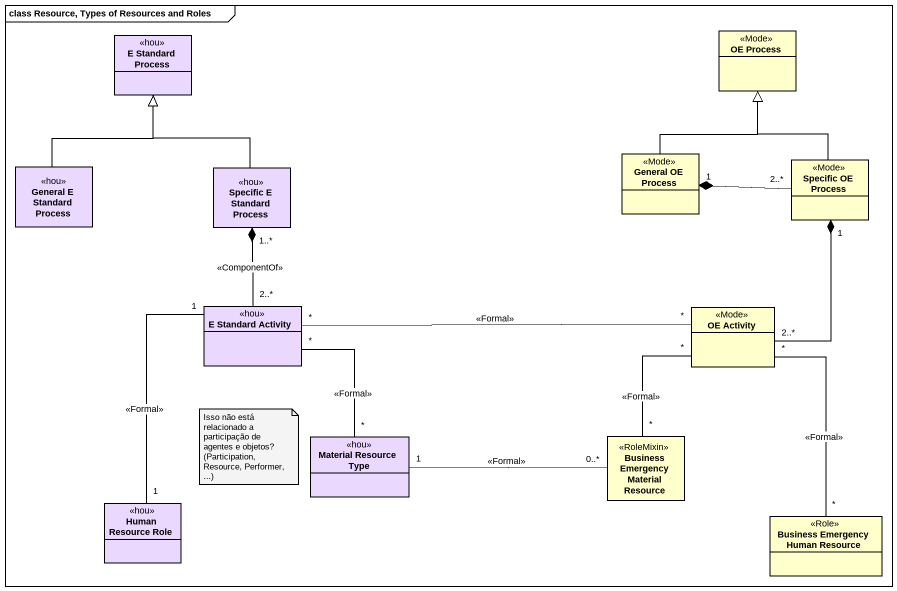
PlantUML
@startuml
mainframe class Resource, Types of Resources and Roles
hide circle
hide empty members
class "E Standard Process" as E_Standard_Process <<hou>> #EBD8FF
class "OE Process" as OE_Process <<Mode>>
class "General E Standard Process" as General_E_Standard_Process <<hou>> #EBD8FF
class "Specific E Standard Process" as Specific_E_Standard_Process <<hou>> #EBD8FF
class "General OE Process" as General_OE_Process <<Mode>>
class "Specific OE Process" as Specific_OE_Process <<Mode>>
class "E Standard Activity" as E_Standard_Activity <<hou>> #EBD8FF
class "OE Activity" as OE_Activity <<Mode>>
class "Material Resource Type" as Material_Resource_Type <<hou>> #EBD8FF
class "Business Emergency Material Resource" as Business_Emergency_Material <<RoleMixin>>
class "Human Resource Role" as Human_Resource_Role <<hou>> #EBD8FF
class "Business Emergency Human Resource" as Business_Emergency_Human <<Role>>
General_E_Standard_Process -up-|> E_Standard_Process
Specific_E_Standard_Process -up-|> E_Standard_Process
Specific_E_Standard_Process "1..*" *-- "2..*" E_Standard_Activity : <<ComponentOf>>
General_OE_Process -up-|> OE_Process
General_OE_Process "1" *-right- "2..*" Specific_OE_Process
Specific_OE_Process -up-|> OE_Process
Specific_OE_Process "1" *-- "2..*" OE_Activity
E_Standard_Activity "*" -- "*" Material_Resource_Type : <<Formal>>
E_Standard_Activity "1" -- "1" Human_Resource_Role : <<Formal>>
OE_Activity "*" -left- "*" E_Standard_Activity : <<Formal>>
OE_Activity "*" -- "*" Business_Emergency_Material : <<Formal>>
OE_Activity "*" -- "*" Business_Emergency_Human : <<Formal>>
Business_Emergency_Material "0..*" -left- "1" Material_Resource_Type : <<Formal>>
note as N1
  Isso não está relacionado a participação de agentes e objetos? (Participation, Resource, Performer, ...)
end note
@enduml
